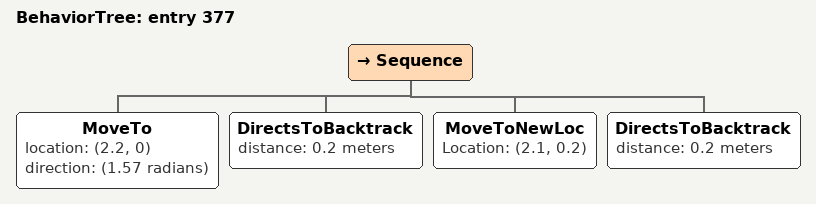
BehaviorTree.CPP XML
<?xml version="1.0" encoding="UTF-8"?>
<root BTCPP_format="4">
  <BehaviorTree ID="entry 377">
    <Sequence>
      <MoveTo location="(2.2, 0)"
              direction="(1.57 radians)"/>
      <DirectsToBacktrack distance="0.2 meters"/>
      <MoveToNewLoc Location="(2.1, 0.2)"/>
      <DirectsToBacktrack distance="0.2 meters"/>
    </Sequence>
  </BehaviorTree>

</root>
